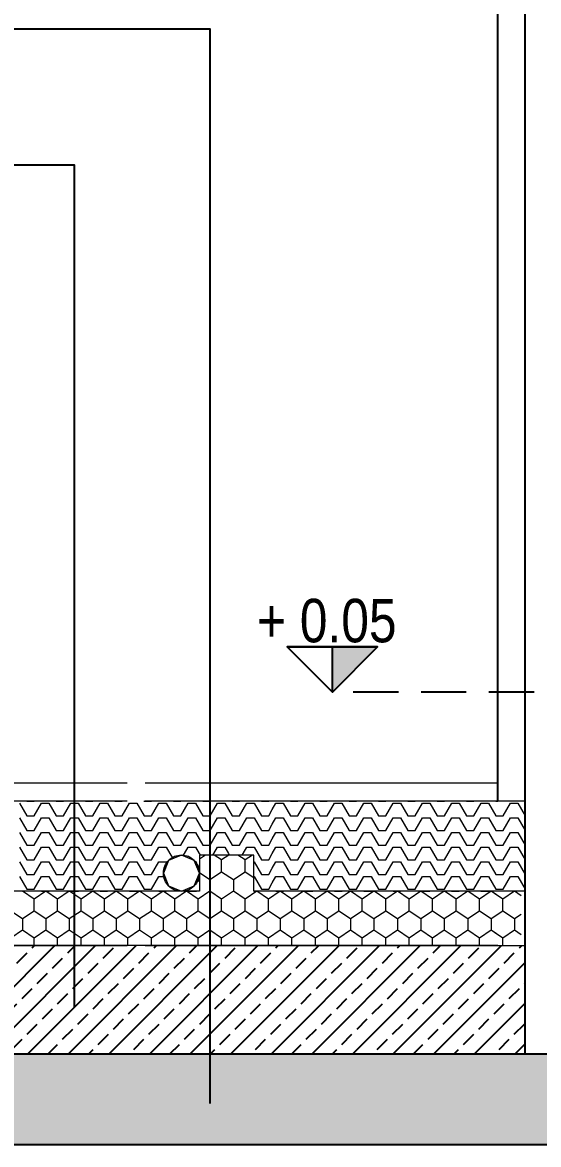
# Model space of a CAD drawing. Header units: millimetres. Extents: x 2622 to 2811, y 687 to 801.
# Drawn here: x 2740.37 to 2743.22, y 748.19 to 754.39 of the extents above; entities that cross this region are included whole.
import ezdxf

# ---------------------------------------------------------------- set-up
doc = ezdxf.new("R2010")
doc.units = ezdxf.units.MM
doc.linetypes.add('_SOLID', pattern=[5, 5, 0])
doc.linetypes.add('DASHED2', pattern=[0.375, 0.25, -0.125])
for name, color, linetype in [('SEMA2D', 7, 'Continuous'), ('SEMATEXT', 7, 'Continuous'), ('Sottile', 5, 'Continuous')]:
    doc.layers.add(name, color=color, linetype=linetype)
doc.styles.get("Standard").update_dxf_attribs({"font": 'arial.ttf'})

msp = doc.modelspace()

# ---------------------------------------------------------------- hatches: boundary and pattern name
h = msp.add_hatch(color=252)
h.dxf.hatch_style = 1
h.paths.add_polyline_path([(2742.0822, 750.6885), (2742.3322, 750.9385), (2742.0822, 750.9385)])
h = msp.add_hatch()
h.set_pattern_fill('HONEY', color=252, scale=0.025)
h.set_pattern_definition([(0, (2743.564894, 748.558436), (0.1190625, 0.06874077), [0.079375, -0.15875]), (120, (2743.564894, 748.558436), (-0.1190625, 0.06874077), [0.079375, -0.15875]), (60, (2743.564894, 748.558436), (3e-10, 0.13748153), [-0.15875, 0.079375])])
h.paths.add_polyline_path([(2743.7976, 750.6885), (2743.2976, 750.6885), (2743.2976, 748.6885), (2742.9976, 748.6885), (2742.9976, 748.1885), (2743.7976, 748.1885)])
h.paths.add_polyline_path([(2735.9476, 748.6885), (2735.9476, 748.1885), (2742.9976, 748.1885), (2742.9976, 748.6885)])
h = msp.add_hatch()
h.set_pattern_fill('ANSI33', color=253, scale=0.025)
h.set_pattern_definition([(45, (-64.81316, -94.56002), (-0.1122532015, 0.1122532015), []), (45, (-64.7009, -94.56002), (-0.1122532015, 0.1122532015), [0.079375, -0.0396875])])
h.paths.add_polyline_path([(2735.9476, 749.2885), (2735.9476, 748.6885), (2743.1476, 748.6885), (2743.1476, 749.2885)])

# ---------------------------------------------------------------- linework, layer by layer
for points in [[(2742.9976, 750.0885), (2742.9976, 758.6885)], [(2743.1476, 748.6885), (2743.1476, 758.6885)], [(2742.0822, 750.6885), (2742.0822, 750.9385), (2741.8322, 750.9385), (2742.3322, 750.9385), (2742.0478, 750.9385), (2741.8322, 750.9385), (2742.0822, 750.6885), (2742.3322, 750.9385)], [(2743.9476, 750.6885), (2743.2976, 750.6885), (2743.2976, 748.6885), (2742.9976, 748.6885)], [(2742.9976, 748.6885), (2742.9976, 748.6885), (2735.9476, 748.6885)], [(2735.9476, 748.1885), (2742.9976, 748.1885)], [(2735.9476, 748.1885), (2743.7976, 748.1885)]]:
    msp.add_lwpolyline(points)
at = {"linetype": 'DASHED2'}
msp.add_lwpolyline([(2743.9476, 750.6885), (2742.0822, 750.6885)], dxfattribs=at)
at = {"layer": 'SEMA2D', "color": 253, "linetype": '_SOLID', "lineweight": 9}
for p, q in [((2735.9476, 750.1885), (2742.9976, 750.1885)), ((2735.9476, 750.0885), (2743.1476, 750.0885)), ((2740.3923, 750.0885), (2740.3936, 750.0863)), ((2740.3936, 750.0863), (2740.4341, 750.0863)), ((2740.4341, 750.0863), (2740.4354, 750.0885)), ((2740.5543, 750.0885), (2740.5556, 750.0863)), ((2740.5556, 750.0863), (2740.5961, 750.0863)), ((2740.5961, 750.0863), (2740.5974, 750.0885)), ((2740.7163, 750.0885), (2740.7176, 750.0863)), ((2740.7176, 750.0863), (2740.7581, 750.0863)), ((2740.7581, 750.0863), (2740.7594, 750.0885)), ((2740.8783, 750.0885), (2740.8796, 750.0863)), ((2740.8796, 750.0863), (2740.9201, 750.0863)), ((2740.9201, 750.0863), (2740.9214, 750.0885)), ((2741.0403, 750.0885), (2741.0416, 750.0863)), ((2741.0416, 750.0863), (2741.0821, 750.0863)), ((2741.0821, 750.0863), (2741.0834, 750.0885)), ((2741.2023, 750.0885), (2741.2036, 750.0863)), ((2741.2036, 750.0863), (2741.2441, 750.0863)), ((2741.2441, 750.0863), (2741.2454, 750.0885)), ((2741.3643, 750.0885), (2741.3656, 750.0863)), ((2741.3656, 750.0863), (2741.4061, 750.0863)), ((2741.4061, 750.0863), (2741.4074, 750.0885)), ((2741.5263, 750.0885), (2741.5276, 750.0863)), ((2741.5276, 750.0863), (2741.5681, 750.0863)), ((2741.5681, 750.0863), (2741.5694, 750.0885)), ((2741.6883, 750.0885), (2741.6896, 750.0863)), ((2741.6896, 750.0863), (2741.7301, 750.0863)), ((2741.7301, 750.0863), (2741.7314, 750.0885)), ((2741.8503, 750.0885), (2741.8516, 750.0863)), ((2741.8516, 750.0863), (2741.8921, 750.0863)), ((2741.8921, 750.0863), (2741.8934, 750.0885)), ((2742.0123, 750.0885), (2742.0136, 750.0863)), ((2742.0136, 750.0863), (2742.0541, 750.0863)), ((2742.0541, 750.0863), (2742.0554, 750.0885)), ((2742.1743, 750.0885), (2742.1756, 750.0863)), ((2742.1756, 750.0863), (2742.2161, 750.0863)), ((2742.2161, 750.0863), (2742.2174, 750.0885)), ((2742.3363, 750.0885), (2742.3376, 750.0863)), ((2742.3376, 750.0863), (2742.3781, 750.0863)), ((2742.3781, 750.0863), (2742.3794, 750.0885)), ((2742.4983, 750.0885), (2742.4996, 750.0863)), ((2742.4996, 750.0863), (2742.5401, 750.0863)), ((2742.5401, 750.0863), (2742.5414, 750.0885)), ((2742.6603, 750.0885), (2742.6616, 750.0863)), ((2742.6616, 750.0863), (2742.7021, 750.0863)), ((2742.7021, 750.0863), (2742.7034, 750.0885)), ((2742.8223, 750.0885), (2742.8236, 750.0863)), ((2742.8236, 750.0863), (2742.8641, 750.0863)), ((2742.8641, 750.0863), (2742.8654, 750.0885)), ((2742.9843, 750.0885), (2742.9856, 750.0863)), ((2742.9856, 750.0863), (2742.9976, 750.0863)), ((2740.3531, 750.0755), (2740.3733, 750.0404)), ((2740.3733, 750.0404), (2740.3936, 750.0053)), ((2740.4341, 750.0053), (2740.4543, 750.0404)), ((2740.4543, 750.0404), (2740.4746, 750.0755)), ((2740.4746, 750.0755), (2740.5151, 750.0755)), ((2740.5151, 750.0755), (2740.5353, 750.0404)), ((2740.5353, 750.0404), (2740.5556, 750.0053)), ((2740.5961, 750.0053), (2740.6163, 750.0404)), ((2740.6163, 750.0404), (2740.6366, 750.0755)), ((2740.6366, 750.0755), (2740.6771, 750.0755)), ((2740.6771, 750.0755), (2740.6973, 750.0404)), ((2740.6973, 750.0404), (2740.7176, 750.0053)), ((2740.7581, 750.0053), (2740.7783, 750.0404)), ((2740.7783, 750.0404), (2740.7986, 750.0755)), ((2740.7986, 750.0755), (2740.8391, 750.0755)), ((2740.8391, 750.0755), (2740.8593, 750.0404)), ((2740.8593, 750.0404), (2740.8796, 750.0053)), ((2740.9201, 750.0053), (2740.9403, 750.0404)), ((2740.9403, 750.0404), (2740.9606, 750.0755)), ((2740.9606, 750.0755), (2741.0011, 750.0755)), ((2741.0011, 750.0755), (2741.0213, 750.0404)), ((2741.0213, 750.0404), (2741.0416, 750.0053)), ((2741.0821, 750.0053), (2741.1023, 750.0404)), ((2741.1023, 750.0404), (2741.1226, 750.0755)), ((2741.1226, 750.0755), (2741.1631, 750.0755)), ((2741.1631, 750.0755), (2741.1833, 750.0404)), ((2741.1833, 750.0404), (2741.2036, 750.0053)), ((2741.2441, 750.0053), (2741.2643, 750.0404)), ((2741.2643, 750.0404), (2741.2846, 750.0755)), ((2741.2846, 750.0755), (2741.3251, 750.0755)), ((2741.3251, 750.0755), (2741.3453, 750.0404)), ((2741.3453, 750.0404), (2741.3656, 750.0053)), ((2741.4061, 750.0053), (2741.4263, 750.0404)), ((2741.4263, 750.0404), (2741.4466, 750.0755)), ((2741.4466, 750.0755), (2741.4871, 750.0755)), ((2741.4871, 750.0755), (2741.5073, 750.0404)), ((2741.5073, 750.0404), (2741.5276, 750.0053)), ((2741.5681, 750.0053), (2741.5883, 750.0404)), ((2741.5883, 750.0404), (2741.6086, 750.0755)), ((2741.6086, 750.0755), (2741.6491, 750.0755)), ((2741.6491, 750.0755), (2741.6693, 750.0404)), ((2741.6693, 750.0404), (2741.6896, 750.0053)), ((2741.7301, 750.0053), (2741.7503, 750.0404)), ((2741.7503, 750.0404), (2741.7706, 750.0755)), ((2741.7706, 750.0755), (2741.8111, 750.0755)), ((2741.8111, 750.0755), (2741.8313, 750.0404)), ((2741.8313, 750.0404), (2741.8516, 750.0053)), ((2741.8921, 750.0053), (2741.9123, 750.0404)), ((2741.9123, 750.0404), (2741.9326, 750.0755)), ((2741.9326, 750.0755), (2741.9731, 750.0755)), ((2741.9731, 750.0755), (2741.9933, 750.0404)), ((2741.9933, 750.0404), (2742.0136, 750.0053)), ((2742.0541, 750.0053), (2742.0743, 750.0404)), ((2742.0743, 750.0404), (2742.0946, 750.0755)), ((2742.0946, 750.0755), (2742.1351, 750.0755)), ((2742.1351, 750.0755), (2742.1553, 750.0404)), ((2742.1553, 750.0404), (2742.1756, 750.0053)), ((2742.2161, 750.0053), (2742.2363, 750.0404)), ((2742.2363, 750.0404), (2742.2566, 750.0755)), ((2742.2566, 750.0755), (2742.2971, 750.0755)), ((2742.2971, 750.0755), (2742.3173, 750.0404)), ((2742.3173, 750.0404), (2742.3376, 750.0053)), ((2742.3781, 750.0053), (2742.3983, 750.0404)), ((2742.3983, 750.0404), (2742.4186, 750.0755)), ((2742.4186, 750.0755), (2742.4591, 750.0755)), ((2742.4591, 750.0755), (2742.4793, 750.0404)), ((2742.4793, 750.0404), (2742.4996, 750.0053)), ((2742.5401, 750.0053), (2742.5603, 750.0404)), ((2742.5603, 750.0404), (2742.5806, 750.0755)), ((2742.5806, 750.0755), (2742.6211, 750.0755)), ((2742.6211, 750.0755), (2742.6413, 750.0404)), ((2742.6413, 750.0404), (2742.6616, 750.0053)), ((2742.7021, 750.0053), (2742.7223, 750.0404)), ((2742.7223, 750.0404), (2742.7426, 750.0755)), ((2742.7426, 750.0755), (2742.7831, 750.0755)), ((2742.7831, 750.0755), (2742.8033, 750.0404)), ((2742.8033, 750.0404), (2742.8236, 750.0053)), ((2742.8641, 750.0053), (2742.8843, 750.0404)), ((2742.8843, 750.0404), (2742.9046, 750.0755)), ((2742.9046, 750.0755), (2742.9451, 750.0755)), ((2742.9451, 750.0755), (2742.9653, 750.0404)), ((2742.9451, 750.0755), (2742.9653, 750.0404)), ((2742.9653, 750.0404), (2742.9856, 750.0053)), ((2742.9653, 750.0404), (2742.9856, 750.0053)), ((2743.0261, 750.0053), (2743.0463, 750.0404)), ((2743.0463, 750.0404), (2743.0666, 750.0755)), ((2743.0666, 750.0755), (2743.1071, 750.0755)), ((2743.1071, 750.0755), (2743.1273, 750.0404)), ((2743.1273, 750.0404), (2743.1476, 750.0053)), ((2740.3531, 749.9945), (2740.3733, 749.9594)), ((2740.3936, 750.0053), (2740.4341, 750.0053)), ((2740.4543, 749.9594), (2740.4746, 749.9945)), ((2740.4746, 749.9945), (2740.5151, 749.9945)), ((2740.5151, 749.9945), (2740.5353, 749.9594)), ((2740.5556, 750.0053), (2740.5961, 750.0053)), ((2740.6163, 749.9594), (2740.6366, 749.9945)), ((2740.6366, 749.9945), (2740.6771, 749.9945)), ((2740.6771, 749.9945), (2740.6973, 749.9594)), ((2740.7176, 750.0053), (2740.7581, 750.0053)), ((2740.7783, 749.9594), (2740.7986, 749.9945)), ((2740.7986, 749.9945), (2740.8391, 749.9945)), ((2740.8391, 749.9945), (2740.8593, 749.9594)), ((2740.8796, 750.0053), (2740.9201, 750.0053)), ((2740.9403, 749.9594), (2740.9606, 749.9945)), ((2740.9606, 749.9945), (2741.0011, 749.9945)), ((2741.0011, 749.9945), (2741.0213, 749.9594)), ((2741.0416, 750.0053), (2741.0821, 750.0053)), ((2741.1023, 749.9594), (2741.1226, 749.9945)), ((2741.1226, 749.9945), (2741.1631, 749.9945)), ((2741.1631, 749.9945), (2741.1833, 749.9594)), ((2741.2036, 750.0053), (2741.2441, 750.0053)), ((2741.2643, 749.9594), (2741.2846, 749.9945)), ((2741.2846, 749.9945), (2741.3251, 749.9945)), ((2741.3251, 749.9945), (2741.3453, 749.9594)), ((2741.3656, 750.0053), (2741.4061, 750.0053)), ((2741.4263, 749.9594), (2741.4466, 749.9945)), ((2741.4466, 749.9945), (2741.4871, 749.9945)), ((2741.4871, 749.9945), (2741.5073, 749.9594)), ((2741.5276, 750.0053), (2741.5681, 750.0053)), ((2741.5883, 749.9594), (2741.6086, 749.9945)), ((2741.6086, 749.9945), (2741.6491, 749.9945)), ((2741.6491, 749.9945), (2741.6693, 749.9594)), ((2741.6896, 750.0053), (2741.7301, 750.0053)), ((2741.7503, 749.9594), (2741.7706, 749.9945)), ((2741.7706, 749.9945), (2741.8111, 749.9945)), ((2741.8111, 749.9945), (2741.8313, 749.9594)), ((2741.8516, 750.0053), (2741.8921, 750.0053)), ((2741.9123, 749.9594), (2741.9326, 749.9945)), ((2741.9326, 749.9945), (2741.9731, 749.9945)), ((2741.9731, 749.9945), (2741.9933, 749.9594)), ((2742.0136, 750.0053), (2742.0541, 750.0053)), ((2742.0743, 749.9594), (2742.0946, 749.9945)), ((2742.0946, 749.9945), (2742.1351, 749.9945)), ((2742.1351, 749.9945), (2742.1553, 749.9594)), ((2742.1756, 750.0053), (2742.2161, 750.0053)), ((2742.2363, 749.9594), (2742.2566, 749.9945)), ((2742.2566, 749.9945), (2742.2971, 749.9945)), ((2742.2971, 749.9945), (2742.3173, 749.9594)), ((2742.3376, 750.0053), (2742.3781, 750.0053)), ((2742.3983, 749.9594), (2742.4186, 749.9945)), ((2742.4186, 749.9945), (2742.4591, 749.9945)), ((2742.4591, 749.9945), (2742.4793, 749.9594)), ((2742.4996, 750.0053), (2742.5401, 750.0053)), ((2742.5603, 749.9594), (2742.5806, 749.9945)), ((2742.5806, 749.9945), (2742.6211, 749.9945)), ((2742.6211, 749.9945), (2742.6413, 749.9594)), ((2742.6616, 750.0053), (2742.7021, 750.0053)), ((2742.7223, 749.9594), (2742.7426, 749.9945)), ((2742.7426, 749.9945), (2742.7831, 749.9945)), ((2742.7831, 749.9945), (2742.8033, 749.9594)), ((2742.8236, 750.0053), (2742.8641, 750.0053)), ((2742.8843, 749.9594), (2742.9046, 749.9945)), ((2742.9046, 749.9945), (2742.9451, 749.9945)), ((2742.9451, 749.9945), (2742.9653, 749.9594)), ((2742.9451, 749.9945), (2742.9653, 749.9594)), ((2742.9856, 750.0053), (2742.9976, 750.0053)), ((2742.9856, 750.0053), (2743.0261, 750.0053)), ((2743.0463, 749.9594), (2743.0666, 749.9945)), ((2743.0666, 749.9945), (2743.1071, 749.9945)), ((2743.1071, 749.9945), (2743.1273, 749.9594)), ((2740.3531, 749.9135), (2740.3733, 749.8784)), ((2740.3733, 749.9594), (2740.3936, 749.9243)), ((2740.3936, 749.9243), (2740.4341, 749.9243)), ((2740.4341, 749.9243), (2740.4543, 749.9594)), ((2740.4543, 749.8784), (2740.4746, 749.9135)), ((2740.4746, 749.9135), (2740.5151, 749.9135)), ((2740.5151, 749.9135), (2740.5353, 749.8784)), ((2740.5353, 749.9594), (2740.5556, 749.9243)), ((2740.5556, 749.9243), (2740.5961, 749.9243)), ((2740.5961, 749.9243), (2740.6163, 749.9594)), ((2740.6163, 749.8784), (2740.6366, 749.9135)), ((2740.6366, 749.9135), (2740.6771, 749.9135)), ((2740.6771, 749.9135), (2740.6973, 749.8784)), ((2740.6973, 749.9594), (2740.7176, 749.9243)), ((2740.7176, 749.9243), (2740.7581, 749.9243)), ((2740.7581, 749.9243), (2740.7783, 749.9594)), ((2740.7783, 749.8784), (2740.7986, 749.9135)), ((2740.7986, 749.9135), (2740.8391, 749.9135)), ((2740.8391, 749.9135), (2740.8593, 749.8784)), ((2740.8593, 749.9594), (2740.8796, 749.9243)), ((2740.8796, 749.9243), (2740.9201, 749.9243)), ((2740.9201, 749.9243), (2740.9403, 749.9594)), ((2740.9403, 749.8784), (2740.9606, 749.9135)), ((2740.9606, 749.9135), (2741.0011, 749.9135)), ((2741.0011, 749.9135), (2741.0213, 749.8784)), ((2741.0213, 749.9594), (2741.0416, 749.9243)), ((2741.0416, 749.9243), (2741.0821, 749.9243)), ((2741.0821, 749.9243), (2741.1023, 749.9594)), ((2741.1023, 749.8784), (2741.1226, 749.9135)), ((2741.1226, 749.9135), (2741.1631, 749.9135)), ((2741.1631, 749.9135), (2741.1833, 749.8784)), ((2741.1833, 749.9594), (2741.2036, 749.9243)), ((2741.2036, 749.9243), (2741.2441, 749.9243)), ((2741.2441, 749.9243), (2741.2643, 749.9594)), ((2741.2643, 749.8784), (2741.2846, 749.9135)), ((2741.2846, 749.9135), (2741.3251, 749.9135)), ((2741.3251, 749.9135), (2741.3453, 749.8784)), ((2741.3453, 749.9594), (2741.3656, 749.9243)), ((2741.3656, 749.9243), (2741.4061, 749.9243)), ((2741.4061, 749.9243), (2741.4263, 749.9594)), ((2741.4263, 749.8784), (2741.4466, 749.9135)), ((2741.4466, 749.9135), (2741.4871, 749.9135)), ((2741.4871, 749.9135), (2741.5073, 749.8784)), ((2741.5073, 749.9594), (2741.5276, 749.9243)), ((2741.5276, 749.9243), (2741.5681, 749.9243)), ((2741.5681, 749.9243), (2741.5883, 749.9594)), ((2741.5883, 749.8784), (2741.6086, 749.9135)), ((2741.6086, 749.9135), (2741.6491, 749.9135)), ((2741.6491, 749.9135), (2741.6693, 749.8784)), ((2741.6693, 749.9594), (2741.6896, 749.9243)), ((2741.6896, 749.9243), (2741.7301, 749.9243)), ((2741.7301, 749.9243), (2741.7503, 749.9594)), ((2741.7503, 749.8784), (2741.7706, 749.9135)), ((2741.7706, 749.9135), (2741.8111, 749.9135)), ((2741.8111, 749.9135), (2741.8313, 749.8784)), ((2741.8313, 749.9594), (2741.8516, 749.9243)), ((2741.8516, 749.9243), (2741.8921, 749.9243)), ((2741.8921, 749.9243), (2741.9123, 749.9594)), ((2741.9123, 749.8784), (2741.9326, 749.9135)), ((2741.9326, 749.9135), (2741.9731, 749.9135)), ((2741.9731, 749.9135), (2741.9933, 749.8784)), ((2741.9933, 749.9594), (2742.0136, 749.9243)), ((2742.0136, 749.9243), (2742.0541, 749.9243)), ((2742.0541, 749.9243), (2742.0743, 749.9594)), ((2742.0743, 749.8784), (2742.0946, 749.9135)), ((2742.0946, 749.9135), (2742.1351, 749.9135)), ((2742.1351, 749.9135), (2742.1553, 749.8784)), ((2742.1553, 749.9594), (2742.1756, 749.9243)), ((2742.1756, 749.9243), (2742.2161, 749.9243)), ((2742.2161, 749.9243), (2742.2363, 749.9594)), ((2742.2363, 749.8784), (2742.2566, 749.9135)), ((2742.2566, 749.9135), (2742.2971, 749.9135)), ((2742.2971, 749.9135), (2742.3173, 749.8784)), ((2742.3173, 749.9594), (2742.3376, 749.9243)), ((2742.3376, 749.9243), (2742.3781, 749.9243)), ((2742.3781, 749.9243), (2742.3983, 749.9594)), ((2742.3983, 749.8784), (2742.4186, 749.9135)), ((2742.4186, 749.9135), (2742.4591, 749.9135)), ((2742.4591, 749.9135), (2742.4793, 749.8784)), ((2742.4793, 749.9594), (2742.4996, 749.9243)), ((2742.4996, 749.9243), (2742.5401, 749.9243)), ((2742.5401, 749.9243), (2742.5603, 749.9594)), ((2742.5603, 749.8784), (2742.5806, 749.9135)), ((2742.5806, 749.9135), (2742.6211, 749.9135)), ((2742.6211, 749.9135), (2742.6413, 749.8784)), ((2742.6413, 749.9594), (2742.6616, 749.9243)), ((2742.6616, 749.9243), (2742.7021, 749.9243)), ((2742.7021, 749.9243), (2742.7223, 749.9594)), ((2742.7223, 749.8784), (2742.7426, 749.9135)), ((2742.7426, 749.9135), (2742.7831, 749.9135)), ((2742.7831, 749.9135), (2742.8033, 749.8784)), ((2742.8033, 749.9594), (2742.8236, 749.9243)), ((2742.8236, 749.9243), (2742.8641, 749.9243)), ((2742.8641, 749.9243), (2742.8843, 749.9594)), ((2742.8843, 749.8784), (2742.9046, 749.9135)), ((2742.9046, 749.9135), (2742.9451, 749.9135)), ((2742.9451, 749.9135), (2742.9653, 749.8784)), ((2742.9451, 749.9135), (2742.9653, 749.8784)), ((2742.9653, 749.9594), (2742.9856, 749.9243)), ((2742.9653, 749.9594), (2742.9856, 749.9243)), ((2742.9856, 749.9243), (2742.9976, 749.9243)), ((2742.9856, 749.9243), (2743.0261, 749.9243)), ((2743.0261, 749.9243), (2743.0463, 749.9594)), ((2743.0463, 749.8784), (2743.0666, 749.9135)), ((2743.0666, 749.9135), (2743.1071, 749.9135)), ((2743.1071, 749.9135), (2743.1273, 749.8784)), ((2743.1273, 749.9594), (2743.1476, 749.9243)), ((2740.3733, 749.8784), (2740.3936, 749.8433)), ((2740.3936, 749.8433), (2740.4341, 749.8433)), ((2740.4341, 749.8433), (2740.4543, 749.8784)), ((2740.5353, 749.8784), (2740.5556, 749.8433)), ((2740.5556, 749.8433), (2740.5961, 749.8433)), ((2740.5961, 749.8433), (2740.6163, 749.8784)), ((2740.6973, 749.8784), (2740.7176, 749.8433)), ((2740.7176, 749.8433), (2740.7581, 749.8433)), ((2740.7581, 749.8433), (2740.7783, 749.8784)), ((2740.8593, 749.8784), (2740.8796, 749.8433)), ((2740.8796, 749.8433), (2740.9201, 749.8433)), ((2740.9201, 749.8433), (2740.9403, 749.8784)), ((2741.0213, 749.8784), (2741.0416, 749.8433)), ((2741.0416, 749.8433), (2741.0821, 749.8433)), ((2741.0821, 749.8433), (2741.1023, 749.8784)), ((2741.1833, 749.8784), (2741.2036, 749.8433)), ((2741.2036, 749.8433), (2741.2441, 749.8433)), ((2741.2441, 749.8433), (2741.2643, 749.8784)), ((2741.3453, 749.8784), (2741.3656, 749.8433)), ((2741.3656, 749.8433), (2741.4061, 749.8433)), ((2741.4061, 749.8433), (2741.4263, 749.8784)), ((2741.5073, 749.8784), (2741.5276, 749.8433)), ((2741.5276, 749.8433), (2741.5681, 749.8433)), ((2741.5681, 749.8433), (2741.5883, 749.8784)), ((2741.6693, 749.8784), (2741.6896, 749.8433)), ((2741.6896, 749.8433), (2741.7301, 749.8433)), ((2741.7301, 749.8433), (2741.7503, 749.8784)), ((2741.8313, 749.8784), (2741.8516, 749.8433)), ((2741.8516, 749.8433), (2741.8921, 749.8433)), ((2741.8921, 749.8433), (2741.9123, 749.8784)), ((2741.9933, 749.8784), (2742.0136, 749.8433)), ((2742.0136, 749.8433), (2742.0541, 749.8433)), ((2742.0541, 749.8433), (2742.0743, 749.8784)), ((2742.1553, 749.8784), (2742.1756, 749.8433)), ((2742.1756, 749.8433), (2742.2161, 749.8433)), ((2742.2161, 749.8433), (2742.2363, 749.8784)), ((2742.3173, 749.8784), (2742.3376, 749.8433)), ((2742.3376, 749.8433), (2742.3781, 749.8433)), ((2742.3781, 749.8433), (2742.3983, 749.8784)), ((2742.4793, 749.8784), (2742.4996, 749.8433)), ((2742.4996, 749.8433), (2742.5401, 749.8433)), ((2742.5401, 749.8433), (2742.5603, 749.8784)), ((2742.6413, 749.8784), (2742.6616, 749.8433)), ((2742.6616, 749.8433), (2742.7021, 749.8433)), ((2742.7021, 749.8433), (2742.7223, 749.8784)), ((2742.8033, 749.8784), (2742.8236, 749.8433)), ((2742.8236, 749.8433), (2742.8641, 749.8433)), ((2742.8641, 749.8433), (2742.8843, 749.8784)), ((2742.9653, 749.8784), (2742.9856, 749.8433)), ((2742.9653, 749.8784), (2742.9856, 749.8433)), ((2742.9856, 749.8433), (2742.9976, 749.8433)), ((2742.9856, 749.8433), (2743.0261, 749.8433)), ((2743.0261, 749.8433), (2743.0463, 749.8784)), ((2743.1273, 749.8784), (2743.1476, 749.8433)), ((2740.3531, 749.8325), (2740.3733, 749.7974)), ((2740.3733, 749.7974), (2740.3936, 749.7623)), ((2740.4341, 749.7623), (2740.4543, 749.7974)), ((2740.4543, 749.7974), (2740.4746, 749.8325)), ((2740.4746, 749.8325), (2740.5151, 749.8325)), ((2740.5151, 749.8325), (2740.5353, 749.7974)), ((2740.5353, 749.7974), (2740.5556, 749.7623)), ((2740.5961, 749.7623), (2740.6163, 749.7974)), ((2740.6163, 749.7974), (2740.6366, 749.8325)), ((2740.6366, 749.8325), (2740.6771, 749.8325)), ((2740.6771, 749.8325), (2740.6973, 749.7974)), ((2740.6973, 749.7974), (2740.7176, 749.7623)), ((2740.7581, 749.7623), (2740.7783, 749.7974)), ((2740.7783, 749.7974), (2740.7986, 749.8325)), ((2740.7986, 749.8325), (2740.8391, 749.8325)), ((2740.8391, 749.8325), (2740.8593, 749.7974)), ((2740.8593, 749.7974), (2740.8796, 749.7623)), ((2740.9201, 749.7623), (2740.9403, 749.7974)), ((2740.9403, 749.7974), (2740.9606, 749.8325)), ((2740.9606, 749.8325), (2741.0011, 749.8325)), ((2741.0011, 749.8325), (2741.0213, 749.7974)), ((2741.0213, 749.7974), (2741.0416, 749.7623)), ((2741.0821, 749.7623), (2741.1023, 749.7974)), ((2741.1023, 749.7974), (2741.1226, 749.8325)), ((2741.1226, 749.8325), (2741.1631, 749.8325)), ((2741.1631, 749.8325), (2741.1833, 749.7974)), ((2741.1833, 749.7974), (2741.1974, 749.773)), ((2741.258, 749.7865), (2741.2643, 749.7974)), ((2741.2643, 749.7974), (2741.2846, 749.8325)), ((2741.2846, 749.8325), (2741.3251, 749.8325)), ((2741.3251, 749.8325), (2741.3453, 749.7974)), ((2741.3453, 749.7974), (2741.3504, 749.7885)), ((2741.4212, 749.7885), (2741.4263, 749.7974)), ((2741.4263, 749.7974), (2741.4466, 749.8325)), ((2741.4466, 749.8325), (2741.4871, 749.8325)), ((2741.4871, 749.8325), (2741.5073, 749.7974)), ((2741.5073, 749.7974), (2741.5124, 749.7885)), ((2741.5832, 749.7885), (2741.5883, 749.7974)), ((2741.5883, 749.7974), (2741.6086, 749.8325)), ((2741.6086, 749.8325), (2741.6491, 749.8325)), ((2741.6491, 749.8325), (2741.6693, 749.7974)), ((2741.6693, 749.7974), (2741.6896, 749.7623)), ((2741.7301, 749.7623), (2741.7503, 749.7974)), ((2741.7503, 749.7974), (2741.7706, 749.8325)), ((2741.7706, 749.8325), (2741.8111, 749.8325)), ((2741.8111, 749.8325), (2741.8313, 749.7974)), ((2741.8313, 749.7974), (2741.8516, 749.7623)), ((2741.8921, 749.7623), (2741.9123, 749.7974)), ((2741.9123, 749.7974), (2741.9326, 749.8325)), ((2741.9326, 749.8325), (2741.9731, 749.8325)), ((2741.9731, 749.8325), (2741.9933, 749.7974)), ((2741.9933, 749.7974), (2742.0136, 749.7623)), ((2742.0541, 749.7623), (2742.0743, 749.7974)), ((2742.0743, 749.7974), (2742.0946, 749.8325)), ((2742.0946, 749.8325), (2742.1351, 749.8325)), ((2742.1351, 749.8325), (2742.1553, 749.7974)), ((2742.1553, 749.7974), (2742.1756, 749.7623)), ((2742.2161, 749.7623), (2742.2363, 749.7974)), ((2742.2363, 749.7974), (2742.2566, 749.8325)), ((2742.2566, 749.8325), (2742.2971, 749.8325)), ((2742.2971, 749.8325), (2742.3173, 749.7974)), ((2742.3173, 749.7974), (2742.3376, 749.7623)), ((2742.3781, 749.7623), (2742.3983, 749.7974)), ((2742.3983, 749.7974), (2742.4186, 749.8325)), ((2742.4186, 749.8325), (2742.4591, 749.8325)), ((2742.4591, 749.8325), (2742.4793, 749.7974)), ((2742.4793, 749.7974), (2742.4996, 749.7623)), ((2742.5401, 749.7623), (2742.5603, 749.7974)), ((2742.5603, 749.7974), (2742.5806, 749.8325)), ((2742.5806, 749.8325), (2742.6211, 749.8325)), ((2742.6211, 749.8325), (2742.6413, 749.7974)), ((2742.6413, 749.7974), (2742.6616, 749.7623)), ((2742.7021, 749.7623), (2742.7223, 749.7974)), ((2742.7223, 749.7974), (2742.7426, 749.8325)), ((2742.7426, 749.8325), (2742.7831, 749.8325)), ((2742.7831, 749.8325), (2742.8033, 749.7974)), ((2742.8033, 749.7974), (2742.8236, 749.7623)), ((2742.8641, 749.7623), (2742.8843, 749.7974)), ((2742.8843, 749.7974), (2742.9046, 749.8325)), ((2742.9046, 749.8325), (2742.9451, 749.8325)), ((2742.9451, 749.8325), (2742.9653, 749.7974)), ((2742.9451, 749.8325), (2742.9653, 749.7974)), ((2742.9653, 749.7974), (2742.9856, 749.7623)), ((2742.9653, 749.7974), (2742.9856, 749.7623)), ((2743.0261, 749.7623), (2743.0463, 749.7974)), ((2743.0463, 749.7974), (2743.0666, 749.8325)), ((2743.0666, 749.8325), (2743.1071, 749.8325)), ((2743.1071, 749.8325), (2743.1273, 749.7974)), ((2743.1273, 749.7974), (2743.1476, 749.7623)), ((2740.3531, 749.7515), (2740.3733, 749.7164)), ((2740.3733, 749.7164), (2740.3936, 749.6813)), ((2740.3936, 749.7623), (2740.4341, 749.7623)), ((2740.4341, 749.6813), (2740.4543, 749.7164)), ((2740.4543, 749.7164), (2740.4746, 749.7515)), ((2740.4746, 749.7515), (2740.5151, 749.7515)), ((2740.5151, 749.7515), (2740.5353, 749.7164)), ((2740.5353, 749.7164), (2740.5556, 749.6813)), ((2740.5556, 749.7623), (2740.5961, 749.7623)), ((2740.5961, 749.6813), (2740.6163, 749.7164)), ((2740.6163, 749.7164), (2740.6366, 749.7515)), ((2740.6366, 749.7515), (2740.6771, 749.7515)), ((2740.6771, 749.7515), (2740.6973, 749.7164)), ((2740.6973, 749.7164), (2740.7176, 749.6813)), ((2740.7176, 749.7623), (2740.7581, 749.7623)), ((2740.7581, 749.6813), (2740.7783, 749.7164)), ((2740.7783, 749.7164), (2740.7986, 749.7515)), ((2740.7986, 749.7515), (2740.8391, 749.7515)), ((2740.8391, 749.7515), (2740.8593, 749.7164)), ((2740.8593, 749.7164), (2740.8796, 749.6813)), ((2740.8796, 749.7623), (2740.9201, 749.7623)), ((2740.9201, 749.6813), (2740.9403, 749.7164)), ((2740.9403, 749.7164), (2740.9606, 749.7515)), ((2740.9606, 749.7515), (2741.0011, 749.7515)), ((2741.0011, 749.7515), (2741.0213, 749.7164)), ((2741.0213, 749.7164), (2741.0416, 749.6813)), ((2741.0416, 749.7623), (2741.0821, 749.7623)), ((2741.0821, 749.6813), (2741.1023, 749.7164)), ((2741.1023, 749.7164), (2741.1226, 749.7515)), ((2741.1226, 749.7515), (2741.1631, 749.7515)), ((2741.1631, 749.7515), (2741.1671, 749.7446)), ((2741.3235, 749.7515), (2741.3251, 749.7515)), ((2741.3251, 749.7515), (2741.335, 749.7342)), ((2741.3403, 749.725), (2741.3453, 749.7164)), ((2741.3453, 749.7164), (2741.3476, 749.7125)), ((2741.6476, 749.7515), (2741.6491, 749.7515)), ((2741.6491, 749.7515), (2741.6693, 749.7164)), ((2741.6693, 749.7164), (2741.6896, 749.6813)), ((2741.6896, 749.7623), (2741.7301, 749.7623)), ((2741.7301, 749.6813), (2741.7503, 749.7164)), ((2741.7503, 749.7164), (2741.7706, 749.7515)), ((2741.7706, 749.7515), (2741.8111, 749.7515)), ((2741.8111, 749.7515), (2741.8313, 749.7164)), ((2741.8313, 749.7164), (2741.8516, 749.6813)), ((2741.8516, 749.7623), (2741.8921, 749.7623)), ((2741.8921, 749.6813), (2741.9123, 749.7164)), ((2741.9123, 749.7164), (2741.9326, 749.7515)), ((2741.9326, 749.7515), (2741.9731, 749.7515)), ((2741.9731, 749.7515), (2741.9933, 749.7164)), ((2741.9933, 749.7164), (2742.0136, 749.6813)), ((2742.0136, 749.7623), (2742.0541, 749.7623)), ((2742.0541, 749.6813), (2742.0743, 749.7164)), ((2742.0743, 749.7164), (2742.0946, 749.7515)), ((2742.0946, 749.7515), (2742.1351, 749.7515)), ((2742.1351, 749.7515), (2742.1553, 749.7164)), ((2742.1553, 749.7164), (2742.1756, 749.6813)), ((2742.1756, 749.7623), (2742.2161, 749.7623)), ((2742.2161, 749.6813), (2742.2363, 749.7164)), ((2742.2363, 749.7164), (2742.2566, 749.7515)), ((2742.2566, 749.7515), (2742.2971, 749.7515)), ((2742.2971, 749.7515), (2742.3173, 749.7164)), ((2742.3173, 749.7164), (2742.3376, 749.6813)), ((2742.3376, 749.7623), (2742.3781, 749.7623)), ((2742.3781, 749.6813), (2742.3983, 749.7164)), ((2742.3983, 749.7164), (2742.4186, 749.7515)), ((2742.4186, 749.7515), (2742.4591, 749.7515)), ((2742.4591, 749.7515), (2742.4793, 749.7164)), ((2742.4793, 749.7164), (2742.4996, 749.6813)), ((2742.4996, 749.7623), (2742.5401, 749.7623)), ((2742.5401, 749.6813), (2742.5603, 749.7164)), ((2742.5603, 749.7164), (2742.5806, 749.7515)), ((2742.5806, 749.7515), (2742.6211, 749.7515)), ((2742.6211, 749.7515), (2742.6413, 749.7164)), ((2742.6413, 749.7164), (2742.6616, 749.6813)), ((2742.6616, 749.7623), (2742.7021, 749.7623)), ((2742.7021, 749.6813), (2742.7223, 749.7164)), ((2742.7223, 749.7164), (2742.7426, 749.7515)), ((2742.7426, 749.7515), (2742.7831, 749.7515)), ((2742.7831, 749.7515), (2742.8033, 749.7164)), ((2742.8033, 749.7164), (2742.8236, 749.6813)), ((2742.8236, 749.7623), (2742.8641, 749.7623)), ((2742.8641, 749.6813), (2742.8843, 749.7164)), ((2742.8843, 749.7164), (2742.9046, 749.7515)), ((2742.9046, 749.7515), (2742.9451, 749.7515)), ((2742.9451, 749.7515), (2742.9653, 749.7164)), ((2742.9451, 749.7515), (2742.9653, 749.7164)), ((2742.9653, 749.7164), (2742.9856, 749.6813)), ((2742.9653, 749.7164), (2742.9856, 749.6813)), ((2742.9856, 749.7623), (2742.9976, 749.7623)), ((2742.9856, 749.7623), (2743.0261, 749.7623)), ((2743.0261, 749.6813), (2743.0463, 749.7164)), ((2743.0463, 749.7164), (2743.0666, 749.7515)), ((2743.0666, 749.7515), (2743.1071, 749.7515)), ((2743.1071, 749.7515), (2743.1273, 749.7164)), ((2743.1273, 749.7164), (2743.1476, 749.6813)), ((2740.3531, 749.6705), (2740.3733, 749.6354)), ((2740.3936, 749.6813), (2740.4341, 749.6813)), ((2740.4543, 749.6354), (2740.4746, 749.6705)), ((2740.4746, 749.6705), (2740.5151, 749.6705)), ((2740.5151, 749.6705), (2740.5353, 749.6354)), ((2740.5556, 749.6813), (2740.5961, 749.6813)), ((2740.6163, 749.6354), (2740.6366, 749.6705)), ((2740.6366, 749.6705), (2740.6771, 749.6705)), ((2740.6771, 749.6705), (2740.6973, 749.6354)), ((2740.7176, 749.6813), (2740.7581, 749.6813)), ((2740.7783, 749.6354), (2740.7986, 749.6705)), ((2740.7986, 749.6705), (2740.8391, 749.6705)), ((2740.8391, 749.6705), (2740.8593, 749.6354)), ((2740.8796, 749.6813), (2740.9201, 749.6813)), ((2740.9403, 749.6354), (2740.9606, 749.6705)), ((2740.9606, 749.6705), (2741.0011, 749.6705)), ((2741.0011, 749.6705), (2741.0213, 749.6354)), ((2741.0416, 749.6813), (2741.0821, 749.6813)), ((2741.1023, 749.6354), (2741.1226, 749.6705)), ((2741.1226, 749.6705), (2741.1512, 749.6705)), ((2741.3404, 749.6522), (2741.3476, 749.6397)), ((2741.6476, 749.6705), (2741.6491, 749.6705)), ((2741.6491, 749.6705), (2741.6693, 749.6354)), ((2741.6896, 749.6813), (2741.7301, 749.6813)), ((2741.7503, 749.6354), (2741.7706, 749.6705)), ((2741.7706, 749.6705), (2741.8111, 749.6705)), ((2741.8111, 749.6705), (2741.8313, 749.6354)), ((2741.8516, 749.6813), (2741.8921, 749.6813)), ((2741.9123, 749.6354), (2741.9326, 749.6705)), ((2741.9326, 749.6705), (2741.9731, 749.6705)), ((2741.9731, 749.6705), (2741.9933, 749.6354)), ((2742.0136, 749.6813), (2742.0541, 749.6813)), ((2742.0743, 749.6354), (2742.0946, 749.6705)), ((2742.0946, 749.6705), (2742.1351, 749.6705)), ((2742.1351, 749.6705), (2742.1553, 749.6354)), ((2742.1756, 749.6813), (2742.2161, 749.6813)), ((2742.2363, 749.6354), (2742.2566, 749.6705)), ((2742.2566, 749.6705), (2742.2971, 749.6705)), ((2742.2971, 749.6705), (2742.3173, 749.6354)), ((2742.3376, 749.6813), (2742.3781, 749.6813)), ((2742.3983, 749.6354), (2742.4186, 749.6705)), ((2742.4186, 749.6705), (2742.4591, 749.6705)), ((2742.4591, 749.6705), (2742.4793, 749.6354)), ((2742.4996, 749.6813), (2742.5401, 749.6813)), ((2742.5603, 749.6354), (2742.5806, 749.6705)), ((2742.5806, 749.6705), (2742.6211, 749.6705)), ((2742.6211, 749.6705), (2742.6413, 749.6354)), ((2742.6616, 749.6813), (2742.7021, 749.6813)), ((2742.7223, 749.6354), (2742.7426, 749.6705)), ((2742.7426, 749.6705), (2742.7831, 749.6705)), ((2742.7831, 749.6705), (2742.8033, 749.6354)), ((2742.8236, 749.6813), (2742.8641, 749.6813)), ((2742.8843, 749.6354), (2742.9046, 749.6705)), ((2742.9046, 749.6705), (2742.9451, 749.6705)), ((2742.9451, 749.6705), (2742.9653, 749.6354)), ((2742.9451, 749.6705), (2742.9653, 749.6354)), ((2742.9856, 749.6813), (2742.9976, 749.6813)), ((2742.9856, 749.6813), (2743.0261, 749.6813)), ((2743.0463, 749.6354), (2743.0666, 749.6705)), ((2743.0666, 749.6705), (2743.1071, 749.6705)), ((2743.1071, 749.6705), (2743.1273, 749.6354)), ((2740.3733, 749.6354), (2740.3936, 749.6003)), ((2740.3936, 749.6003), (2740.4341, 749.6003)), ((2740.4341, 749.6003), (2740.4543, 749.6354)), ((2740.474, 749.5885), (2740.4746, 749.5895)), ((2740.4746, 749.5895), (2740.5151, 749.5895)), ((2740.5151, 749.5895), (2740.5156, 749.5885)), ((2740.5353, 749.6354), (2740.5556, 749.6003)), ((2740.5556, 749.6003), (2740.5961, 749.6003)), ((2740.5961, 749.6003), (2740.6163, 749.6354)), ((2740.636, 749.5885), (2740.6366, 749.5895)), ((2740.6366, 749.5895), (2740.6771, 749.5895)), ((2740.6771, 749.5895), (2740.6776, 749.5885)), ((2740.6973, 749.6354), (2740.7176, 749.6003)), ((2740.7176, 749.6003), (2740.7581, 749.6003)), ((2740.7581, 749.6003), (2740.7783, 749.6354)), ((2740.798, 749.5885), (2740.7986, 749.5895)), ((2740.7986, 749.5895), (2740.8391, 749.5895)), ((2740.8391, 749.5895), (2740.8396, 749.5885)), ((2740.8593, 749.6354), (2740.8796, 749.6003)), ((2740.8796, 749.6003), (2740.9201, 749.6003)), ((2740.9201, 749.6003), (2740.9403, 749.6354)), ((2740.96, 749.5885), (2740.9606, 749.5895)), ((2740.9606, 749.5895), (2741.0011, 749.5895)), ((2741.0011, 749.5895), (2741.0016, 749.5885)), ((2741.0213, 749.6354), (2741.0416, 749.6003)), ((2741.0416, 749.6003), (2741.0821, 749.6003)), ((2741.0821, 749.6003), (2741.1023, 749.6354)), ((2741.122, 749.5885), (2741.1226, 749.5895)), ((2741.1226, 749.5895), (2741.1631, 749.5895)), ((2741.1631, 749.5895), (2741.1636, 749.5885)), ((2741.2888, 749.5885), (2741.2894, 749.5895)), ((2741.2894, 749.5895), (2741.3299, 749.5895)), ((2741.3299, 749.5895), (2741.3304, 749.5885)), ((2741.6476, 749.5895), (2741.6491, 749.5895)), ((2741.6491, 749.5895), (2741.6496, 749.5885)), ((2741.6693, 749.6354), (2741.6896, 749.6003)), ((2741.6896, 749.6003), (2741.7301, 749.6003)), ((2741.7301, 749.6003), (2741.7503, 749.6354)), ((2741.77, 749.5885), (2741.7706, 749.5895)), ((2741.7706, 749.5895), (2741.8111, 749.5895)), ((2741.8111, 749.5895), (2741.8116, 749.5885)), ((2741.8313, 749.6354), (2741.8516, 749.6003)), ((2741.8516, 749.6003), (2741.8921, 749.6003)), ((2741.8921, 749.6003), (2741.9123, 749.6354)), ((2741.932, 749.5885), (2741.9326, 749.5895)), ((2741.9326, 749.5895), (2741.9731, 749.5895)), ((2741.9731, 749.5895), (2741.9736, 749.5885)), ((2741.9933, 749.6354), (2742.0136, 749.6003)), ((2742.0136, 749.6003), (2742.0541, 749.6003)), ((2742.0541, 749.6003), (2742.0743, 749.6354)), ((2742.094, 749.5885), (2742.0946, 749.5895)), ((2742.0946, 749.5895), (2742.1351, 749.5895)), ((2742.1351, 749.5895), (2742.1356, 749.5885)), ((2742.1553, 749.6354), (2742.1756, 749.6003)), ((2742.1756, 749.6003), (2742.2161, 749.6003)), ((2742.2161, 749.6003), (2742.2363, 749.6354)), ((2742.256, 749.5885), (2742.2566, 749.5895)), ((2742.2566, 749.5895), (2742.2971, 749.5895)), ((2742.2971, 749.5895), (2742.2976, 749.5885)), ((2742.3173, 749.6354), (2742.3376, 749.6003)), ((2742.3376, 749.6003), (2742.3781, 749.6003)), ((2742.3781, 749.6003), (2742.3983, 749.6354)), ((2742.418, 749.5885), (2742.4186, 749.5895)), ((2742.4186, 749.5895), (2742.4591, 749.5895)), ((2742.4591, 749.5895), (2742.4596, 749.5885)), ((2742.4793, 749.6354), (2742.4996, 749.6003)), ((2742.4996, 749.6003), (2742.5401, 749.6003)), ((2742.5401, 749.6003), (2742.5603, 749.6354)), ((2742.58, 749.5885), (2742.5806, 749.5895)), ((2742.5806, 749.5895), (2742.6211, 749.5895)), ((2742.6211, 749.5895), (2742.6216, 749.5885)), ((2742.6413, 749.6354), (2742.6616, 749.6003)), ((2742.6616, 749.6003), (2742.7021, 749.6003)), ((2742.7021, 749.6003), (2742.7223, 749.6354)), ((2742.742, 749.5885), (2742.7426, 749.5895)), ((2742.7426, 749.5895), (2742.7831, 749.5895)), ((2742.7831, 749.5895), (2742.7836, 749.5885)), ((2742.8033, 749.6354), (2742.8236, 749.6003)), ((2742.8236, 749.6003), (2742.8641, 749.6003)), ((2742.8641, 749.6003), (2742.8843, 749.6354)), ((2742.904, 749.5885), (2742.9046, 749.5895)), ((2742.9046, 749.5895), (2742.9451, 749.5895)), ((2742.9451, 749.5895), (2742.9456, 749.5885)), ((2742.9653, 749.6354), (2742.9856, 749.6003)), ((2742.9653, 749.6354), (2742.9856, 749.6003)), ((2742.9856, 749.6003), (2742.9976, 749.6003)), ((2742.9856, 749.6003), (2743.0261, 749.6003)), ((2743.0261, 749.6003), (2743.0463, 749.6354)), ((2743.1273, 749.6354), (2743.1476, 749.6003)), ((2735.9476, 749.2885), (2742.9976, 749.2885))]:
    msp.add_line(p, q, dxfattribs=at)
at = {"layer": 'SEMA2D', "color": 7, "linetype": '_SOLID', "lineweight": 9}
for p, q in [((2735.9476, 750.0885), (2743.1476, 750.0885)), ((2735.9476, 750.0885), (2743.1476, 750.0885)), ((2741.2476, 749.7885), (2741.1769, 749.7593)), ((2741.2093, 749.7809), (2741.1769, 749.7593)), ((2741.2476, 749.7885), (2741.2093, 749.7809)), ((2741.2859, 749.7809), (2741.2476, 749.7885)), ((2741.3183, 749.7593), (2741.2476, 749.7885)), ((2741.3183, 749.7593), (2741.2859, 749.7809)), ((2741.6476, 749.7885), (2741.3476, 749.7885)), ((2741.3476, 749.7885), (2741.3476, 749.5885)), ((2741.6476, 749.7885), (2741.3476, 749.7885)), ((2741.3476, 749.7885), (2741.3476, 749.5885)), ((2741.6476, 749.7885), (2741.3476, 749.7885)), ((2741.3476, 749.7885), (2741.3476, 749.6885)), ((2741.6476, 749.7885), (2741.3476, 749.7885)), ((2741.3476, 749.7885), (2741.3476, 749.6885)), ((2741.6476, 749.5885), (2741.6476, 749.7885)), ((2741.6476, 749.5885), (2741.6476, 749.7885)), ((2741.6476, 749.5885), (2741.6476, 749.7885)), ((2741.6476, 749.5885), (2741.6476, 749.7885)), ((2741.1769, 749.7593), (2741.1476, 749.6885)), ((2741.1552, 749.7268), (2741.1476, 749.6885)), ((2741.1769, 749.7593), (2741.1552, 749.7268)), ((2741.34, 749.7268), (2741.3183, 749.7593)), ((2741.3476, 749.6885), (2741.3183, 749.7593)), ((2741.3476, 749.6885), (2741.34, 749.7268)), ((2741.1476, 749.6885), (2741.1552, 749.6503)), ((2741.1476, 749.6885), (2741.1769, 749.6178)), ((2741.1552, 749.6503), (2741.1769, 749.6178)), ((2741.3183, 749.6178), (2741.3476, 749.6885)), ((2741.3183, 749.6178), (2741.34, 749.6503)), ((2741.34, 749.6503), (2741.3476, 749.6885)), ((2741.3476, 749.6885), (2741.3476, 749.5885)), ((2741.3476, 749.6885), (2741.3476, 749.5885)), ((2741.3476, 749.5885), (2739.3476, 749.5885)), ((2741.3476, 749.5885), (2739.3476, 749.5885)), ((2741.2476, 749.5885), (2739.3476, 749.5885)), ((2741.2476, 749.5885), (2739.3476, 749.5885)), ((2741.1769, 749.6178), (2741.2093, 749.5962)), ((2741.1769, 749.6178), (2741.2476, 749.5885)), ((2741.2093, 749.5962), (2741.2476, 749.5885)), ((2741.2476, 749.5885), (2741.3183, 749.6178)), ((2741.2476, 749.5885), (2741.2859, 749.5962)), ((2741.3476, 749.5885), (2741.2476, 749.5885)), ((2741.3476, 749.5885), (2741.2476, 749.5885)), ((2741.2859, 749.5962), (2741.3183, 749.6178)), ((2742.9976, 749.5885), (2741.6476, 749.5885)), ((2742.9976, 749.5885), (2741.6476, 749.5885)), ((2742.9976, 749.5885), (2741.6476, 749.5885)), ((2743.1476, 749.5885), (2741.6476, 749.5885)), ((2742.9976, 749.2885), (2735.9476, 749.2885)), ((2742.9976, 749.2885), (2735.9476, 749.2885)), ((2735.9476, 749.2885), (2742.9976, 749.2885)), ((2735.9476, 749.2885), (2743.1476, 749.2885))]:
    msp.add_line(p, q, dxfattribs=at)
at = {"layer": 'SEMA2D', "color": 150, "linetype": '_SOLID', "lineweight": 9}
for p, q in [((2741.3811, 749.7885), (2741.3476, 749.7662)), ((2741.4701, 749.7615), (2741.4295, 749.7885)), ((2741.5107, 749.7885), (2741.4701, 749.7615)), ((2741.5997, 749.7615), (2741.5591, 749.7885)), ((2741.6403, 749.7885), (2741.5997, 749.7615)), ((2741.4701, 749.6967), (2741.4701, 749.7615)), ((2741.5997, 749.6967), (2741.5997, 749.7615)), ((2741.3476, 749.6919), (2741.4053, 749.6535)), ((2741.4053, 749.6535), (2741.4701, 749.6967)), ((2741.4053, 749.6535), (2741.4053, 749.5887)), ((2741.4701, 749.6967), (2741.5349, 749.6535)), ((2741.5349, 749.6535), (2741.5997, 749.6967)), ((2741.5349, 749.6535), (2741.5349, 749.5887)), ((2741.5997, 749.6967), (2741.6476, 749.6647)), ((2740.4333, 749.5455), (2740.3687, 749.5885)), ((2740.4979, 749.5885), (2740.4333, 749.5455)), ((2740.5629, 749.5455), (2740.4983, 749.5885)), ((2740.6275, 749.5885), (2740.5629, 749.5455)), ((2740.6925, 749.5455), (2740.6279, 749.5885)), ((2740.7571, 749.5885), (2740.6925, 749.5455)), ((2740.8221, 749.5455), (2740.7575, 749.5885)), ((2740.8867, 749.5885), (2740.8221, 749.5455)), ((2740.9517, 749.5455), (2740.8871, 749.5885)), ((2741.0163, 749.5885), (2740.9517, 749.5455)), ((2741.0813, 749.5455), (2741.0167, 749.5885)), ((2741.1459, 749.5885), (2741.0813, 749.5455)), ((2741.2109, 749.5455), (2741.1463, 749.5885)), ((2741.2755, 749.5885), (2741.2109, 749.5455)), ((2741.3405, 749.5455), (2741.2759, 749.5885)), ((2741.4053, 749.5887), (2741.3405, 749.5455)), ((2741.4701, 749.5455), (2741.4053, 749.5887)), ((2741.5349, 749.5887), (2741.4701, 749.5455)), ((2741.5997, 749.5455), (2741.5349, 749.5887)), ((2741.6643, 749.5885), (2741.5997, 749.5455)), ((2741.7293, 749.5455), (2741.6647, 749.5885)), ((2741.7939, 749.5885), (2741.7293, 749.5455)), ((2741.8589, 749.5455), (2741.7943, 749.5885)), ((2741.9235, 749.5885), (2741.8589, 749.5455)), ((2741.9885, 749.5455), (2741.9239, 749.5885)), ((2742.0531, 749.5885), (2741.9885, 749.5455)), ((2742.1181, 749.5455), (2742.0535, 749.5885)), ((2742.1827, 749.5885), (2742.1181, 749.5455)), ((2742.2477, 749.5455), (2742.1831, 749.5885)), ((2742.3123, 749.5885), (2742.2477, 749.5455)), ((2742.3773, 749.5455), (2742.3127, 749.5885)), ((2742.4419, 749.5885), (2742.3773, 749.5455)), ((2742.5069, 749.5455), (2742.4423, 749.5885)), ((2742.5715, 749.5885), (2742.5069, 749.5455)), ((2742.6365, 749.5455), (2742.5719, 749.5885)), ((2742.7011, 749.5885), (2742.6365, 749.5455)), ((2742.7661, 749.5455), (2742.7015, 749.5885)), ((2742.8307, 749.5885), (2742.7661, 749.5455)), ((2742.8957, 749.5455), (2742.8311, 749.5885)), ((2742.9603, 749.5885), (2742.8957, 749.5455)), ((2742.9603, 749.5885), (2742.8957, 749.5455)), ((2742.9976, 749.5639), (2742.9607, 749.5885)), ((2743.0253, 749.5455), (2742.9607, 749.5885)), ((2743.0899, 749.5885), (2743.0253, 749.5455)), ((2743.1272, 749.5639), (2743.0903, 749.5885)), ((2740.4333, 749.4807), (2740.4333, 749.5455)), ((2740.5629, 749.4807), (2740.5629, 749.5455)), ((2740.6925, 749.4807), (2740.6925, 749.5455)), ((2740.8221, 749.4807), (2740.8221, 749.5455)), ((2740.9517, 749.4807), (2740.9517, 749.5455)), ((2741.0813, 749.4807), (2741.0813, 749.5455)), ((2741.2109, 749.4807), (2741.2109, 749.5455)), ((2741.3405, 749.4807), (2741.3405, 749.5455)), ((2741.4701, 749.4807), (2741.4701, 749.5455)), ((2741.5997, 749.4807), (2741.5997, 749.5455)), ((2741.7293, 749.4807), (2741.7293, 749.5455)), ((2741.8589, 749.4807), (2741.8589, 749.5455)), ((2741.9885, 749.4807), (2741.9885, 749.5455)), ((2742.1181, 749.4807), (2742.1181, 749.5455)), ((2742.2477, 749.4807), (2742.2477, 749.5455)), ((2742.3773, 749.4807), (2742.3773, 749.5455)), ((2742.5069, 749.4807), (2742.5069, 749.5455)), ((2742.6365, 749.4807), (2742.6365, 749.5455)), ((2742.7661, 749.4807), (2742.7661, 749.5455)), ((2742.8957, 749.4807), (2742.8957, 749.5455)), ((2743.0253, 749.4807), (2743.0253, 749.5455)), ((2740.3037, 749.4807), (2740.3685, 749.4375)), ((2740.3685, 749.4375), (2740.4333, 749.4807)), ((2740.4333, 749.4807), (2740.4981, 749.4375)), ((2740.4981, 749.4375), (2740.5629, 749.4807)), ((2740.5629, 749.4807), (2740.6277, 749.4375)), ((2740.6277, 749.4375), (2740.6925, 749.4807)), ((2740.6925, 749.4807), (2740.7573, 749.4375)), ((2740.7573, 749.4375), (2740.8221, 749.4807)), ((2740.8221, 749.4807), (2740.8869, 749.4375)), ((2740.8869, 749.4375), (2740.9517, 749.4807)), ((2740.9517, 749.4807), (2741.0165, 749.4375)), ((2741.0165, 749.4375), (2741.0813, 749.4807)), ((2741.0813, 749.4807), (2741.1461, 749.4375)), ((2741.1461, 749.4375), (2741.2109, 749.4807)), ((2741.2109, 749.4807), (2741.2757, 749.4375)), ((2741.2757, 749.4375), (2741.3405, 749.4807)), ((2741.3405, 749.4807), (2741.4053, 749.4375)), ((2741.4053, 749.4375), (2741.4701, 749.4807)), ((2741.4701, 749.4807), (2741.5349, 749.4375)), ((2741.5349, 749.4375), (2741.5997, 749.4807)), ((2741.5997, 749.4807), (2741.6645, 749.4375)), ((2741.6645, 749.4375), (2741.7293, 749.4807)), ((2741.7293, 749.4807), (2741.7941, 749.4375)), ((2741.7941, 749.4375), (2741.8589, 749.4807)), ((2741.8589, 749.4807), (2741.9237, 749.4375)), ((2741.9237, 749.4375), (2741.9885, 749.4807)), ((2741.9885, 749.4807), (2742.0533, 749.4375)), ((2742.0533, 749.4375), (2742.1181, 749.4807)), ((2742.1181, 749.4807), (2742.1829, 749.4375)), ((2742.1829, 749.4375), (2742.2477, 749.4807)), ((2742.2477, 749.4807), (2742.3125, 749.4375)), ((2742.3125, 749.4375), (2742.3773, 749.4807)), ((2742.3773, 749.4807), (2742.4421, 749.4375)), ((2742.4421, 749.4375), (2742.5069, 749.4807)), ((2742.5069, 749.4807), (2742.5717, 749.4375)), ((2742.5717, 749.4375), (2742.6365, 749.4807)), ((2742.6365, 749.4807), (2742.7013, 749.4375)), ((2742.7013, 749.4375), (2742.7661, 749.4807)), ((2742.7661, 749.4807), (2742.8309, 749.4375)), ((2742.8309, 749.4375), (2742.8957, 749.4807)), ((2742.8957, 749.4807), (2742.9605, 749.4375)), ((2742.8957, 749.4807), (2742.9605, 749.4375)), ((2742.9605, 749.4375), (2743.0253, 749.4807)), ((2743.0253, 749.4807), (2743.0901, 749.4375)), ((2740.3685, 749.4375), (2740.3685, 749.3727)), ((2740.4981, 749.4375), (2740.4981, 749.3727)), ((2740.6277, 749.4375), (2740.6277, 749.3727)), ((2740.7573, 749.4375), (2740.7573, 749.3727)), ((2740.8869, 749.4375), (2740.8869, 749.3727)), ((2741.0165, 749.4375), (2741.0165, 749.3727)), ((2741.1461, 749.4375), (2741.1461, 749.3727)), ((2741.2757, 749.4375), (2741.2757, 749.3727)), ((2741.4053, 749.4375), (2741.4053, 749.3727)), ((2741.5349, 749.4375), (2741.5349, 749.3727)), ((2741.6645, 749.4375), (2741.6645, 749.3727)), ((2741.7941, 749.4375), (2741.7941, 749.3727)), ((2741.9237, 749.4375), (2741.9237, 749.3727)), ((2742.0533, 749.4375), (2742.0533, 749.3727)), ((2742.1829, 749.4375), (2742.1829, 749.3727)), ((2742.3125, 749.4375), (2742.3125, 749.3727)), ((2742.4421, 749.4375), (2742.4421, 749.3727)), ((2742.5717, 749.4375), (2742.5717, 749.3727)), ((2742.7013, 749.4375), (2742.7013, 749.3727)), ((2742.8309, 749.4375), (2742.8309, 749.3727)), ((2742.9605, 749.4375), (2742.9976, 749.4622)), ((2742.9605, 749.4375), (2742.9605, 749.3727)), ((2742.9605, 749.4375), (2742.9605, 749.3727)), ((2743.0901, 749.4375), (2743.1272, 749.4622)), ((2743.0901, 749.4375), (2743.0901, 749.3727)), ((2740.3685, 749.3727), (2740.3037, 749.3295)), ((2740.4333, 749.3295), (2740.3685, 749.3727)), ((2740.4981, 749.3727), (2740.4333, 749.3295)), ((2740.5629, 749.3295), (2740.4981, 749.3727)), ((2740.6277, 749.3727), (2740.5629, 749.3295)), ((2740.6925, 749.3295), (2740.6277, 749.3727)), ((2740.7573, 749.3727), (2740.6925, 749.3295)), ((2740.8221, 749.3295), (2740.7573, 749.3727)), ((2740.8869, 749.3727), (2740.8221, 749.3295)), ((2740.9517, 749.3295), (2740.8869, 749.3727)), ((2741.0165, 749.3727), (2740.9517, 749.3295)), ((2741.0813, 749.3295), (2741.0165, 749.3727)), ((2741.1461, 749.3727), (2741.0813, 749.3295)), ((2741.2109, 749.3295), (2741.1461, 749.3727)), ((2741.2757, 749.3727), (2741.2109, 749.3295)), ((2741.3405, 749.3295), (2741.2757, 749.3727)), ((2741.4053, 749.3727), (2741.3405, 749.3295)), ((2741.4701, 749.3295), (2741.4053, 749.3727)), ((2741.5349, 749.3727), (2741.4701, 749.3295)), ((2741.5997, 749.3295), (2741.5349, 749.3727)), ((2741.6645, 749.3727), (2741.5997, 749.3295)), ((2741.7293, 749.3295), (2741.6645, 749.3727)), ((2741.7941, 749.3727), (2741.7293, 749.3295)), ((2741.8589, 749.3295), (2741.7941, 749.3727)), ((2741.9237, 749.3727), (2741.8589, 749.3295)), ((2741.9885, 749.3295), (2741.9237, 749.3727)), ((2742.0533, 749.3727), (2741.9885, 749.3295)), ((2742.1181, 749.3295), (2742.0533, 749.3727)), ((2742.1829, 749.3727), (2742.1181, 749.3295)), ((2742.2477, 749.3295), (2742.1829, 749.3727)), ((2742.3125, 749.3727), (2742.2477, 749.3295)), ((2742.3773, 749.3295), (2742.3125, 749.3727)), ((2742.4421, 749.3727), (2742.3773, 749.3295)), ((2742.5069, 749.3295), (2742.4421, 749.3727)), ((2742.5717, 749.3727), (2742.5069, 749.3295)), ((2742.6365, 749.3295), (2742.5717, 749.3727)), ((2742.7013, 749.3727), (2742.6365, 749.3295)), ((2742.7661, 749.3295), (2742.7013, 749.3727)), ((2742.8309, 749.3727), (2742.7661, 749.3295)), ((2742.8957, 749.3295), (2742.8309, 749.3727)), ((2742.9605, 749.3727), (2742.8957, 749.3295)), ((2742.9605, 749.3727), (2742.8957, 749.3295)), ((2742.9976, 749.3479), (2742.9605, 749.3727)), ((2743.0253, 749.3295), (2742.9605, 749.3727)), ((2743.0901, 749.3727), (2743.0253, 749.3295)), ((2743.1272, 749.3479), (2743.0901, 749.3727)), ((2740.4333, 749.2885), (2740.4333, 749.3295)), ((2740.5629, 749.2885), (2740.5629, 749.3295)), ((2740.6925, 749.2885), (2740.6925, 749.3295)), ((2740.8221, 749.2885), (2740.8221, 749.3295)), ((2740.9517, 749.2885), (2740.9517, 749.3295)), ((2741.0813, 749.2885), (2741.0813, 749.3295)), ((2741.2109, 749.2885), (2741.2109, 749.3295)), ((2741.3405, 749.2885), (2741.3405, 749.3295)), ((2741.4701, 749.2885), (2741.4701, 749.3295)), ((2741.5997, 749.2885), (2741.5997, 749.3295)), ((2741.7293, 749.2885), (2741.7293, 749.3295)), ((2741.8589, 749.2885), (2741.8589, 749.3295)), ((2741.9885, 749.2885), (2741.9885, 749.3295)), ((2742.1181, 749.2885), (2742.1181, 749.3295)), ((2742.2477, 749.2885), (2742.2477, 749.3295)), ((2742.3773, 749.2885), (2742.3773, 749.3295)), ((2742.5069, 749.2885), (2742.5069, 749.3295)), ((2742.6365, 749.2885), (2742.6365, 749.3295)), ((2742.7661, 749.2885), (2742.7661, 749.3295)), ((2742.8957, 749.2885), (2742.8957, 749.3295)), ((2743.0253, 749.2885), (2743.0253, 749.3295))]:
    msp.add_line(p, q, dxfattribs=at)
at = {"layer": 'SEMA2D', "color": 7, "linetype": '_SOLID', "lineweight": 9}
msp.add_circle((2741.2476, 749.6885), 0.1, dxfattribs=at)
at = {"layer": 'Sottile'}
for points in [[(2741.4064, 748.4156), (2741.4064, 754.3521), (2736.4064, 754.3521)], [(2740.6564, 748.9501), (2740.6564, 753.6021), (2736.4064, 753.6021)]]:
    msp.add_lwpolyline(points, dxfattribs=at)

# ---------------------------------------------------------------- texts
at = {"layer": 'SEMATEXT', "color": 7, "insert": (2741.6654, 750.9611), "char_height": 0.24, "attachment_point": 7}
msp.add_mtext('{\\fArial Narrow|b0|i0|c0|p34;+ 0.05}', dxfattribs=at)

doc.saveas('drawing.dxf')
